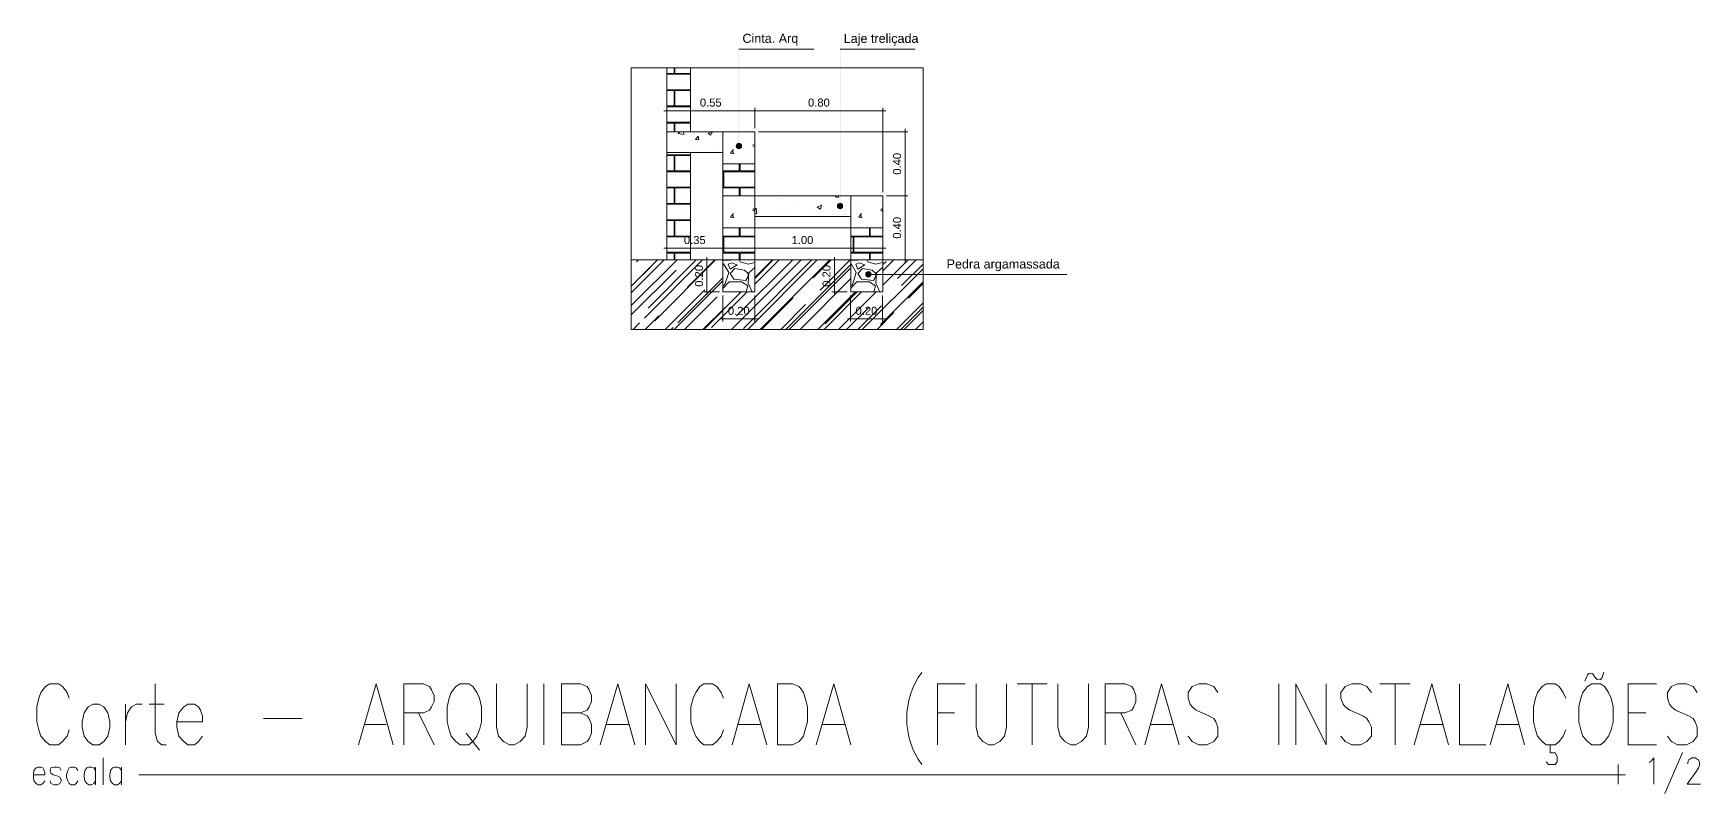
# Model space of a CAD drawing. Extents: x 3377 to 3790, y 1673 to 1846.
# Drawn here: x 3679.84 to 3690.27, y 1715.87 to 1720.62 of the extents above; entities that cross this region are included whole.
import ezdxf

# ---------------------------------------------------------------- set-up
doc = ezdxf.new("R2010")
doc.units = 0
doc.header["$LTSCALE"] = 2
for name, color, linetype in [('PDF11_A_Prancha', 7, 'Continuous'), ('PDF11_Text', 7, 'Continuous'), ('PDF11_Texto', 7, 'Continuous')]:
    doc.layers.add(name, color=color, linetype=linetype)
doc.styles.add('PDF Arial', font='arial.ttf')

msp = doc.modelspace()

# ---------------------------------------------------------------- linework, layer by layer
at = {"lineweight": 0}
for points in [[(3685.405, 1720.402), (3685.405, 1718.766), (3683.581, 1718.766), (3683.581, 1720.402)], [(3684.354, 1720.151), (3684.354, 1720.024)], [(3683.803, 1719.872), (3683.803, 1720.002), (3684.154, 1720.002), (3684.354, 1720.002), (3684.354, 1719.802), (3684.154, 1719.802), (3684.154, 1719.872)], [(3684.154, 1719.602), (3684.354, 1719.602), (3684.354, 1719.402), (3684.154, 1719.402)], [(3684.954, 1719.602), (3685.154, 1719.602), (3685.154, 1719.402), (3684.954, 1719.402)], [(3685.31, 1719.602), (3685.176, 1719.602)], [(3684.154, 1719.292), (3684.154, 1719.224)], [(3684.154, 1719.202), (3684.354, 1719.202), (3684.354, 1719.002), (3684.154, 1719.002)], [(3684.207, 1719.183), (3684.186, 1719.174), (3684.199, 1719.144), (3684.243, 1719.171)], [(3684.954, 1719.202), (3685.154, 1719.202), (3685.154, 1719.002), (3684.954, 1719.002)], [(3685.005, 1719.183), (3684.984, 1719.174), (3684.997, 1719.144), (3685.041, 1719.171)], [(3684.312, 1719.117), (3684.289, 1719.138), (3684.229, 1719.147), (3684.199, 1719.117), (3684.222, 1719.081), (3684.297, 1719.072), (3684.312, 1719.099)], [(3685.11, 1719.117), (3685.087, 1719.138), (3685.027, 1719.147), (3684.997, 1719.117), (3685.02, 1719.081), (3685.095, 1719.072), (3685.11, 1719.099)]]:
    msp.add_lwpolyline(points, close=True, dxfattribs=at)
for points in [[(3683.803, 1720.367), (3683.85, 1720.367), (3683.85, 1720.402)], [(3683.803, 1720.002), (3683.803, 1720.402)], [(3683.803, 1720.363), (3683.951, 1720.363), (3683.951, 1720.265), (3683.803, 1720.265)], [(3683.854, 1720.402), (3683.854, 1720.367), (3683.952, 1720.367)], [(3683.952, 1720.002), (3683.952, 1720.402)], [(3683.803, 1720.261), (3683.85, 1720.261), (3683.85, 1720.164), (3683.803, 1720.164)], [(3683.952, 1720.164), (3683.854, 1720.164), (3683.854, 1720.261), (3683.952, 1720.261)], [(3683.785, 1720.134), (3684.37, 1720.134)], [(3683.803, 1720.159), (3683.951, 1720.159), (3683.951, 1720.062), (3683.803, 1720.062)], [(3683.803, 1720.024), (3683.803, 1720.151)], [(3684.336, 1720.134), (3685.172, 1720.134)], [(3685.154, 1719.624), (3685.154, 1720.151)], [(3683.803, 1720.057), (3683.85, 1720.057), (3683.85, 1720.002)], [(3683.854, 1720.002), (3683.854, 1720.057), (3683.952, 1720.057)], [(3683.907, 1720.002), (3683.909, 1719.986), (3683.875, 1719.991), (3683.885, 1720.002)], [(3685.154, 1719.202), (3685.154, 1719.402), (3685.154, 1719.602), (3684.354, 1719.602), (3684.354, 1720.002), (3683.952, 1720.002)], [(3684.086, 1720.002), (3684.061, 1719.992), (3684.079, 1719.98), (3684.088, 1720.002)], [(3684.154, 1719.872), (3684.154, 1720.002)], [(3684.256, 1719.999), (3684.256, 1719.999)], [(3684.376, 1720.002), (3685.31, 1720.002)], [(3685.293, 1719.584), (3685.293, 1720.02)], [(3683.967, 1719.994), (3683.967, 1719.994)], [(3684, 1719.974), (3683.982, 1719.953), (3684.004, 1719.951), (3683.999, 1719.974)], [(3684.152, 1719.914), (3684.152, 1719.914)], [(3684.182, 1719.943), (3684.182, 1719.943)], [(3684.217, 1719.927), (3684.217, 1719.927)], [(3684.34, 1719.969), (3684.34, 1719.969)], [(3684.34, 1719.915), (3684.355, 1719.905)], [(3684.341, 1719.918), (3684.355, 1719.924)], [(3683.803, 1719.859), (3683.951, 1719.859), (3683.951, 1719.872)], [(3683.803, 1719.202), (3683.803, 1719.872)], [(3683.803, 1719.854), (3683.85, 1719.854), (3683.85, 1719.758), (3683.803, 1719.758)], [(3683.952, 1719.758), (3683.854, 1719.758), (3683.854, 1719.854), (3683.952, 1719.854)], [(3683.952, 1719.202), (3683.952, 1719.872)], [(3683.957, 1719.888), (3683.957, 1719.888)], [(3684.107, 1719.875), (3684.107, 1719.875)], [(3684.126, 1719.887), (3684.126, 1719.887)], [(3684.154, 1719.758), (3684.256, 1719.758), (3684.256, 1719.802)], [(3684.154, 1719.802), (3684.154, 1719.602)], [(3684.185, 1719.89), (3684.185, 1719.89)], [(3684.221, 1719.891), (3684.202, 1719.869), (3684.225, 1719.867)], [(3684.219, 1719.865), (3684.215, 1719.89)], [(3684.261, 1719.802), (3684.261, 1719.758), (3684.354, 1719.758)], [(3684.323, 1719.824), (3684.323, 1719.824)], [(3683.803, 1719.752), (3683.951, 1719.752), (3683.951, 1719.656), (3683.803, 1719.656)], [(3684.154, 1719.752), (3684.155, 1719.752), (3684.155, 1719.656), (3684.154, 1719.656)], [(3684.354, 1719.656), (3684.16, 1719.656), (3684.16, 1719.752), (3684.354, 1719.752)], [(3683.803, 1719.651), (3683.85, 1719.651), (3683.85, 1719.554), (3683.803, 1719.554)], [(3683.952, 1719.554), (3683.854, 1719.554), (3683.854, 1719.651), (3683.952, 1719.651)], [(3684.154, 1719.651), (3684.256, 1719.651), (3684.256, 1719.602)], [(3684.256, 1719.599), (3684.256, 1719.599)], [(3684.261, 1719.602), (3684.261, 1719.651), (3684.354, 1719.651)], [(3684.529, 1719.587), (3684.529, 1719.587)], [(3684.861, 1719.602), (3684.855, 1719.595), (3684.877, 1719.592), (3684.875, 1719.602)], [(3685.056, 1719.599), (3685.056, 1719.599)], [(3685.293, 1719.184), (3685.293, 1719.619)], [(3683.803, 1719.549), (3683.951, 1719.549), (3683.951, 1719.453), (3683.803, 1719.453)], [(3684.182, 1719.543), (3684.182, 1719.543)], [(3684.185, 1719.49), (3684.185, 1719.49)], [(3684.221, 1719.491), (3684.202, 1719.469), (3684.225, 1719.467)], [(3684.219, 1719.465), (3684.215, 1719.49)], [(3684.217, 1719.527), (3684.217, 1719.527)], [(3684.34, 1719.569), (3684.34, 1719.569)], [(3684.34, 1719.515), (3684.355, 1719.505)], [(3684.341, 1719.518), (3684.355, 1719.523)], [(3684.354, 1719.515), (3684.362, 1719.525), (3684.366, 1719.489), (3684.354, 1719.491)], [(3684.527, 1719.518), (3684.527, 1719.518)], [(3684.569, 1719.48), (3684.569, 1719.48)], [(3684.623, 1719.531), (3684.623, 1719.531)], [(3684.721, 1719.487), (3684.721, 1719.487)], [(3684.77, 1719.543), (3684.744, 1719.532), (3684.763, 1719.519), (3684.77, 1719.542)], [(3684.767, 1719.55), (3684.767, 1719.55)], [(3684.792, 1719.518), (3684.792, 1719.518)], [(3684.913, 1719.511), (3684.913, 1719.511)], [(3684.982, 1719.543), (3684.982, 1719.543)], [(3684.986, 1719.49), (3684.986, 1719.49)], [(3685.021, 1719.491), (3685.003, 1719.469), (3685.025, 1719.467)], [(3685.019, 1719.465), (3685.015, 1719.49)], [(3685.018, 1719.527), (3685.018, 1719.527)], [(3685.14, 1719.515), (3685.155, 1719.505)], [(3685.141, 1719.569), (3685.141, 1719.569)], [(3685.142, 1719.518), (3685.155, 1719.523)], [(3683.803, 1719.447), (3683.85, 1719.447), (3683.85, 1719.351), (3683.803, 1719.351)], [(3683.952, 1719.351), (3683.854, 1719.351), (3683.854, 1719.447), (3683.952, 1719.447)], [(3684.154, 1719.351), (3684.256, 1719.351), (3684.256, 1719.402)], [(3684.154, 1719.402), (3684.154, 1719.202)], [(3684.261, 1719.402), (3684.261, 1719.351), (3684.354, 1719.351)], [(3684.323, 1719.424), (3684.323, 1719.424)], [(3684.954, 1719.472), (3684.354, 1719.472)], [(3684.354, 1719.402), (3684.354, 1719.202)], [(3684.354, 1719.402), (3684.954, 1719.402)], [(3684.954, 1719.351), (3685.07, 1719.351), (3685.07, 1719.402)], [(3684.954, 1719.402), (3684.954, 1719.202)], [(3685.074, 1719.402), (3685.074, 1719.351), (3685.154, 1719.351)], [(3685.123, 1719.424), (3685.123, 1719.424)], [(3684.17, 1719.274), (3683.785, 1719.274)], [(3683.803, 1719.346), (3683.951, 1719.346), (3683.951, 1719.25), (3683.803, 1719.25)], [(3683.803, 1719.224), (3683.803, 1719.292)], [(3685.172, 1719.274), (3684.136, 1719.274)], [(3684.154, 1719.346), (3684.155, 1719.346), (3684.155, 1719.25), (3684.154, 1719.25)], [(3684.354, 1719.25), (3684.16, 1719.25), (3684.16, 1719.346), (3684.354, 1719.346)], [(3684.954, 1719.346), (3684.968, 1719.346), (3684.968, 1719.25), (3684.954, 1719.25)], [(3685.154, 1719.25), (3684.973, 1719.25), (3684.973, 1719.346), (3685.154, 1719.346)], [(3685.154, 1719.224), (3685.154, 1719.292)], [(3683.581, 1719.038), (3683.745, 1719.202)], [(3683.581, 1718.996), (3683.787, 1719.202)], [(3683.581, 1718.916), (3683.867, 1719.202)], [(3685.405, 1719.202), (3683.581, 1719.202)], [(3683.614, 1719.189), (3683.627, 1719.202)], [(3683.656, 1719.111), (3683.746, 1719.202)], [(3683.663, 1718.838), (3684.027, 1719.202)], [(3683.686, 1718.9), (3683.987, 1719.202)], [(3683.728, 1718.822), (3684.108, 1719.202)], [(3683.803, 1719.244), (3683.85, 1719.244), (3683.85, 1719.202)], [(3683.854, 1719.202), (3683.854, 1719.244), (3683.952, 1719.244)], [(3683.933, 1719.031), (3684.104, 1719.202)], [(3683.952, 1719.202), (3685.003, 1719.202)], [(3684.13, 1719.202), (3684.037, 1719.202)], [(3684.054, 1719.219), (3684.054, 1718.984)], [(3684.154, 1719.244), (3684.256, 1719.244), (3684.256, 1719.202), (3684.261, 1719.189), (3684.312, 1719.174), (3684.354, 1719.186)], [(3684.202, 1719.202), (3684.201, 1719.201), (3684.154, 1719.197)], [(3684.154, 1719.038), (3684.165, 1719.047), (3684.19, 1719.123), (3684.157, 1719.177), (3684.154, 1719.178)], [(3684.207, 1718.766), (3684.643, 1719.202)], [(3684.239, 1718.852), (3684.59, 1719.202)], [(3684.261, 1719.202), (3684.261, 1719.244), (3684.354, 1719.244)], [(3684.282, 1718.773), (3684.71, 1719.202)], [(3684.309, 1718.766), (3684.744, 1719.202)], [(3684.354, 1719.091), (3684.464, 1719.202)], [(3684.354, 1719.05), (3684.505, 1719.202)], [(3684.354, 1719.086), (3684.469, 1719.202)], [(3684.387, 1718.766), (3684.823, 1719.202)], [(3684.547, 1718.766), (3684.954, 1719.172)], [(3684.719, 1719.09), (3684.83, 1719.202)], [(3684.761, 1719.013), (3684.95, 1719.202)], [(3684.928, 1719.202), (3684.835, 1719.202)], [(3684.852, 1719.219), (3684.852, 1718.984)], [(3685, 1719.202), (3685, 1719.201), (3684.951, 1719.197)], [(3684.951, 1719.038), (3684.963, 1719.047), (3684.987, 1719.123), (3684.955, 1719.177), (3684.951, 1719.178)], [(3684.954, 1719.244), (3685.07, 1719.244), (3685.07, 1719.202)], [(3685.054, 1719.202), (3685.059, 1719.189), (3685.11, 1719.174), (3685.151, 1719.186)], [(3685.074, 1719.202), (3685.074, 1719.244), (3685.154, 1719.244)], [(3685.154, 1719.133), (3685.222, 1719.202)], [(3685.154, 1719.043), (3685.312, 1719.202)], [(3685.154, 1719.172), (3685.174, 1719.192)], [(3685.176, 1719.202), (3685.31, 1719.202)], [(3685.246, 1719.085), (3685.362, 1719.202)], [(3685.271, 1719.041), (3685.405, 1719.174)], [(3683.581, 1718.859), (3683.861, 1719.138)], [(3683.849, 1718.766), (3684.154, 1719.071)], [(3683.872, 1718.808), (3684.154, 1719.089)], [(3684.154, 1719.022), (3684.193, 1719.065), (3684.271, 1719.065), (3684.31, 1719.039), (3684.3, 1719.002)], [(3684.354, 1719.154), (3684.315, 1719.121), (3684.312, 1719.057), (3684.336, 1719.002)], [(3684.567, 1718.766), (3684.954, 1719.152)], [(3684.636, 1718.766), (3684.954, 1719.085)], [(3684.951, 1719.022), (3684.991, 1719.065), (3685.069, 1719.065), (3685.108, 1719.039), (3685.097, 1719.002)], [(3685.025, 1718.766), (3685.405, 1719.146)], [(3685.151, 1719.154), (3685.113, 1719.121), (3685.11, 1719.057), (3685.134, 1719.002)], [(3685.138, 1718.798), (3685.405, 1719.065)], [(3683.793, 1718.766), (3684.04, 1719.014)], [(3683.913, 1718.766), (3684.119, 1718.971)], [(3684.034, 1718.766), (3684.269, 1719.002)], [(3684.133, 1719.002), (3684.037, 1719.002)], [(3684.082, 1718.779), (3684.305, 1719.002)], [(3684.154, 1718.979), (3684.154, 1718.816)], [(3684.257, 1718.995), (3684.264, 1719.002)], [(3684.354, 1718.979), (3684.354, 1718.816)], [(3684.395, 1718.766), (3684.593, 1718.965)], [(3684.747, 1718.766), (3684.982, 1719.002)], [(3684.786, 1718.766), (3685.021, 1719.002)], [(3684.792, 1718.802), (3684.992, 1719.002)], [(3684.931, 1719.002), (3684.835, 1719.002)], [(3684.876, 1718.766), (3685.111, 1719.002)], [(3684.951, 1718.979), (3684.951, 1718.816)], [(3685.151, 1718.979), (3685.151, 1718.816)], [(3685.313, 1718.963), (3685.405, 1719.054)], [(3683.669, 1718.766), (3683.754, 1718.852)], [(3684.029, 1718.766), (3684.167, 1718.905)], [(3684.515, 1718.766), (3684.671, 1718.923)], [(3684.927, 1718.766), (3685.066, 1718.905)], [(3684.997, 1718.766), (3685.145, 1718.915)], [(3685.118, 1718.766), (3685.223, 1718.873)], [(3685.238, 1718.766), (3685.405, 1718.934)], [(3685.265, 1718.766), (3685.405, 1718.907)], [(3685.286, 1718.766), (3685.405, 1718.886)], [(3683.592, 1718.766), (3683.633, 1718.808)], [(3683.831, 1718.766), (3683.842, 1718.779)], [(3684.136, 1718.833), (3684.37, 1718.833)], [(3684.933, 1718.833), (3685.168, 1718.833)], [(3685.358, 1718.766), (3685.405, 1718.814)]]:
    msp.add_lwpolyline(points, dxfattribs=at)
for centre in [(3684.254, 1719.913), (3684.886, 1719.538), (3685.063, 1719.112)]:
    msp.add_circle(centre, 0.0164, dxfattribs=at)
at = {"transparency": 33554559}
for points in [[(3683.806, 1720.137), (3683.806, 1720.138), (3683.799, 1720.13)], [(3683.806, 1720.138), (3683.799, 1720.13), (3683.799, 1720.13)], [(3684.349, 1720.13), (3684.357, 1720.138), (3684.358, 1720.137)], [(3684.358, 1720.137), (3684.357, 1720.138), (3684.349, 1720.13)], [(3684.357, 1720.138), (3684.349, 1720.13), (3684.349, 1720.13)], [(3685.149, 1720.13), (3685.15, 1720.13), (3685.157, 1720.138)], [(3685.15, 1720.13), (3685.157, 1720.138), (3685.158, 1720.137)], [(3685.297, 1719.999), (3685.289, 1720.005), (3685.29, 1720.006)], [(3685.296, 1719.998), (3685.297, 1719.999), (3685.289, 1720.005)], [(3684.238, 1719.914), (3684.269, 1719.912), (3684.237, 1719.912)], [(3684.269, 1719.912), (3684.237, 1719.912), (3684.269, 1719.911)], [(3684.237, 1719.912), (3684.269, 1719.911), (3684.238, 1719.911)], [(3684.239, 1719.918), (3684.269, 1719.917), (3684.238, 1719.917)], [(3684.269, 1719.917), (3684.238, 1719.917), (3684.269, 1719.915)], [(3684.238, 1719.917), (3684.269, 1719.915), (3684.238, 1719.915)], [(3684.269, 1719.915), (3684.238, 1719.915), (3684.269, 1719.914)], [(3684.238, 1719.915), (3684.269, 1719.914), (3684.238, 1719.914)], [(3684.269, 1719.914), (3684.238, 1719.914), (3684.269, 1719.912)], [(3684.269, 1719.911), (3684.238, 1719.911), (3684.269, 1719.909)], [(3684.238, 1719.911), (3684.269, 1719.909), (3684.238, 1719.909)], [(3684.269, 1719.909), (3684.238, 1719.909), (3684.269, 1719.908)], [(3684.238, 1719.909), (3684.269, 1719.908), (3684.238, 1719.908)], [(3684.269, 1719.908), (3684.238, 1719.908), (3684.268, 1719.907)], [(3684.238, 1719.908), (3684.268, 1719.907), (3684.239, 1719.907)], [(3684.24, 1719.921), (3684.268, 1719.919), (3684.239, 1719.919)], [(3684.268, 1719.919), (3684.239, 1719.919), (3684.268, 1719.918)], [(3684.239, 1719.919), (3684.268, 1719.918), (3684.239, 1719.918)], [(3684.268, 1719.918), (3684.239, 1719.918), (3684.269, 1719.917)], [(3684.268, 1719.907), (3684.239, 1719.907), (3684.268, 1719.905)], [(3684.239, 1719.907), (3684.268, 1719.905), (3684.239, 1719.905)], [(3684.268, 1719.905), (3684.239, 1719.905), (3684.267, 1719.904)], [(3684.239, 1719.905), (3684.267, 1719.904), (3684.24, 1719.904)], [(3684.241, 1719.923), (3684.267, 1719.921), (3684.24, 1719.921)], [(3684.267, 1719.921), (3684.24, 1719.921), (3684.268, 1719.919)], [(3684.267, 1719.904), (3684.24, 1719.904), (3684.266, 1719.903)], [(3684.24, 1719.904), (3684.266, 1719.903), (3684.241, 1719.903)], [(3684.242, 1719.924), (3684.266, 1719.923), (3684.241, 1719.923)], [(3684.266, 1719.923), (3684.241, 1719.923), (3684.267, 1719.921)], [(3684.266, 1719.903), (3684.241, 1719.903), (3684.265, 1719.901)], [(3684.241, 1719.903), (3684.265, 1719.901), (3684.242, 1719.901)], [(3684.243, 1719.925), (3684.265, 1719.924), (3684.242, 1719.924)], [(3684.265, 1719.924), (3684.242, 1719.924), (3684.266, 1719.923)], [(3684.265, 1719.901), (3684.242, 1719.901), (3684.264, 1719.9)], [(3684.242, 1719.901), (3684.264, 1719.9), (3684.243, 1719.9)], [(3684.245, 1719.926), (3684.264, 1719.925), (3684.243, 1719.925)], [(3684.264, 1719.925), (3684.243, 1719.925), (3684.265, 1719.924)], [(3684.264, 1719.9), (3684.243, 1719.9), (3684.263, 1719.899)], [(3684.243, 1719.9), (3684.263, 1719.899), (3684.245, 1719.899)], [(3684.246, 1719.926), (3684.263, 1719.926), (3684.245, 1719.926)], [(3684.263, 1719.926), (3684.245, 1719.926), (3684.264, 1719.925)], [(3684.263, 1719.899), (3684.245, 1719.899), (3684.261, 1719.898)], [(3684.245, 1719.899), (3684.261, 1719.898), (3684.246, 1719.898)], [(3684.247, 1719.927), (3684.261, 1719.926), (3684.246, 1719.926)], [(3684.261, 1719.926), (3684.246, 1719.926), (3684.263, 1719.926)], [(3684.261, 1719.898), (3684.246, 1719.898), (3684.26, 1719.898)], [(3684.246, 1719.898), (3684.26, 1719.898), (3684.247, 1719.898)], [(3684.249, 1719.928), (3684.26, 1719.927), (3684.247, 1719.927)], [(3684.26, 1719.927), (3684.247, 1719.927), (3684.261, 1719.926)], [(3684.26, 1719.898), (3684.247, 1719.898), (3684.258, 1719.897)], [(3684.247, 1719.898), (3684.258, 1719.897), (3684.249, 1719.897)], [(3684.25, 1719.928), (3684.258, 1719.928), (3684.249, 1719.928)], [(3684.258, 1719.928), (3684.249, 1719.928), (3684.26, 1719.927)], [(3684.258, 1719.897), (3684.249, 1719.897), (3684.257, 1719.897)], [(3684.249, 1719.897), (3684.257, 1719.897), (3684.25, 1719.897)], [(3684.252, 1719.928), (3684.257, 1719.928), (3684.25, 1719.928)], [(3684.257, 1719.928), (3684.25, 1719.928), (3684.258, 1719.928)], [(3684.25, 1719.897), (3684.252, 1719.896), (3684.256, 1719.896)], [(3684.25, 1719.897), (3684.257, 1719.897), (3684.256, 1719.896)], [(3684.253, 1719.928), (3684.256, 1719.928), (3684.252, 1719.928)], [(3684.256, 1719.928), (3684.252, 1719.928), (3684.257, 1719.928)], [(3684.252, 1719.896), (3684.256, 1719.896), (3684.253, 1719.896)], [(3685.297, 1719.599), (3685.289, 1719.605), (3685.29, 1719.606)], [(3685.29, 1719.606), (3685.289, 1719.605), (3685.297, 1719.599)], [(3685.296, 1719.598), (3685.297, 1719.599), (3685.289, 1719.605)], [(3685.289, 1719.605), (3685.297, 1719.599), (3685.296, 1719.598)], [(3684.871, 1719.543), (3684.902, 1719.541), (3684.87, 1719.541)], [(3684.902, 1719.541), (3684.87, 1719.541), (3684.902, 1719.54)], [(3684.87, 1719.541), (3684.902, 1719.54), (3684.87, 1719.54)], [(3684.902, 1719.54), (3684.87, 1719.54), (3684.902, 1719.537)], [(3684.87, 1719.54), (3684.902, 1719.537), (3684.87, 1719.537)], [(3684.902, 1719.537), (3684.87, 1719.537), (3684.902, 1719.536)], [(3684.87, 1719.537), (3684.902, 1719.536), (3684.87, 1719.536)], [(3684.902, 1719.536), (3684.87, 1719.536), (3684.902, 1719.535)], [(3684.87, 1719.536), (3684.902, 1719.535), (3684.87, 1719.535)], [(3684.902, 1719.535), (3684.87, 1719.535), (3684.902, 1719.533)], [(3684.87, 1719.535), (3684.902, 1719.533), (3684.871, 1719.533)], [(3684.872, 1719.545), (3684.901, 1719.544), (3684.871, 1719.544)], [(3684.901, 1719.544), (3684.871, 1719.544), (3684.902, 1719.543)], [(3684.871, 1719.544), (3684.902, 1719.543), (3684.871, 1719.543)], [(3684.902, 1719.543), (3684.871, 1719.543), (3684.902, 1719.541)], [(3684.902, 1719.533), (3684.871, 1719.533), (3684.901, 1719.532)], [(3684.871, 1719.533), (3684.901, 1719.532), (3684.871, 1719.532)], [(3684.901, 1719.532), (3684.871, 1719.532), (3684.9, 1719.531)], [(3684.871, 1719.532), (3684.9, 1719.531), (3684.872, 1719.531)], [(3684.873, 1719.548), (3684.9, 1719.547), (3684.872, 1719.547)], [(3684.9, 1719.547), (3684.872, 1719.547), (3684.9, 1719.545)], [(3684.872, 1719.547), (3684.9, 1719.545), (3684.872, 1719.545)], [(3684.9, 1719.545), (3684.872, 1719.545), (3684.901, 1719.544)], [(3684.9, 1719.531), (3684.872, 1719.531), (3684.9, 1719.529)], [(3684.872, 1719.531), (3684.9, 1719.529), (3684.872, 1719.529)], [(3684.9, 1719.529), (3684.872, 1719.529), (3684.898, 1719.528)], [(3684.872, 1719.529), (3684.898, 1719.528), (3684.873, 1719.528)], [(3684.874, 1719.549), (3684.898, 1719.548), (3684.873, 1719.548)], [(3684.898, 1719.548), (3684.873, 1719.548), (3684.9, 1719.547)], [(3684.898, 1719.528), (3684.873, 1719.528), (3684.897, 1719.527)], [(3684.873, 1719.528), (3684.897, 1719.527), (3684.874, 1719.527)], [(3684.875, 1719.55), (3684.897, 1719.549), (3684.874, 1719.549)], [(3684.897, 1719.549), (3684.874, 1719.549), (3684.898, 1719.548)], [(3684.897, 1719.527), (3684.874, 1719.527), (3684.896, 1719.526)], [(3684.874, 1719.527), (3684.896, 1719.526), (3684.875, 1719.526)], [(3684.876, 1719.551), (3684.896, 1719.55), (3684.875, 1719.55)], [(3684.896, 1719.55), (3684.875, 1719.55), (3684.897, 1719.549)], [(3684.896, 1719.526), (3684.875, 1719.526), (3684.895, 1719.525)], [(3684.875, 1719.526), (3684.895, 1719.525), (3684.876, 1719.525)], [(3684.878, 1719.551), (3684.895, 1719.551), (3684.876, 1719.551)], [(3684.895, 1719.551), (3684.876, 1719.551), (3684.896, 1719.55)], [(3684.895, 1719.525), (3684.876, 1719.525), (3684.894, 1719.524)], [(3684.876, 1719.525), (3684.894, 1719.524), (3684.878, 1719.524)], [(3684.879, 1719.552), (3684.894, 1719.551), (3684.878, 1719.551)], [(3684.894, 1719.551), (3684.878, 1719.551), (3684.895, 1719.551)], [(3684.894, 1719.524), (3684.878, 1719.524), (3684.892, 1719.524)], [(3684.878, 1719.524), (3684.892, 1719.524), (3684.879, 1719.524)], [(3684.881, 1719.553), (3684.892, 1719.552), (3684.879, 1719.552)], [(3684.892, 1719.552), (3684.879, 1719.552), (3684.894, 1719.551)], [(3684.892, 1719.524), (3684.879, 1719.524), (3684.891, 1719.523)], [(3684.879, 1719.524), (3684.891, 1719.523), (3684.881, 1719.523)], [(3684.883, 1719.553), (3684.891, 1719.553), (3684.881, 1719.553)], [(3684.891, 1719.553), (3684.881, 1719.553), (3684.892, 1719.552)], [(3684.891, 1719.523), (3684.881, 1719.523), (3684.889, 1719.523)], [(3684.881, 1719.523), (3684.889, 1719.523), (3684.883, 1719.523)], [(3684.884, 1719.553), (3684.889, 1719.553), (3684.883, 1719.553)], [(3684.889, 1719.553), (3684.883, 1719.553), (3684.891, 1719.553)], [(3684.883, 1719.523), (3684.884, 1719.523), (3684.888, 1719.523)], [(3684.883, 1719.523), (3684.889, 1719.523), (3684.888, 1719.523)], [(3684.885, 1719.553), (3684.888, 1719.553), (3684.884, 1719.553)], [(3684.888, 1719.553), (3684.884, 1719.553), (3684.889, 1719.553)], [(3684.884, 1719.523), (3684.888, 1719.523), (3684.885, 1719.523)], [(3683.806, 1719.277), (3683.806, 1719.278), (3683.799, 1719.27)], [(3683.806, 1719.278), (3683.799, 1719.27), (3683.799, 1719.271)], [(3684.157, 1719.277), (3684.157, 1719.278), (3684.149, 1719.27)], [(3684.157, 1719.278), (3684.149, 1719.27), (3684.149, 1719.271)], [(3684.149, 1719.271), (3684.149, 1719.27), (3684.157, 1719.278)], [(3684.149, 1719.27), (3684.157, 1719.278), (3684.157, 1719.277)], [(3685.149, 1719.271), (3685.15, 1719.27), (3685.157, 1719.278)], [(3685.15, 1719.27), (3685.157, 1719.278), (3685.158, 1719.277)], [(3684.058, 1719.199), (3684.05, 1719.205), (3684.051, 1719.206)], [(3684.057, 1719.198), (3684.058, 1719.199), (3684.05, 1719.205)], [(3684.856, 1719.199), (3684.848, 1719.205), (3684.849, 1719.206)], [(3684.855, 1719.198), (3684.856, 1719.199), (3684.848, 1719.205)], [(3685.29, 1719.206), (3685.289, 1719.205), (3685.297, 1719.199)], [(3685.289, 1719.205), (3685.297, 1719.199), (3685.296, 1719.198)], [(3685.048, 1719.117), (3685.077, 1719.116), (3685.047, 1719.116)], [(3685.077, 1719.116), (3685.047, 1719.116), (3685.077, 1719.114)], [(3685.047, 1719.116), (3685.077, 1719.114), (3685.047, 1719.114)], [(3685.077, 1719.114), (3685.047, 1719.114), (3685.078, 1719.113)], [(3685.047, 1719.114), (3685.078, 1719.113), (3685.047, 1719.113)], [(3685.078, 1719.113), (3685.047, 1719.113), (3685.078, 1719.111)], [(3685.047, 1719.113), (3685.078, 1719.111), (3685.047, 1719.111)], [(3685.078, 1719.111), (3685.047, 1719.111), (3685.078, 1719.11)], [(3685.047, 1719.111), (3685.078, 1719.11), (3685.047, 1719.11)], [(3685.078, 1719.11), (3685.047, 1719.11), (3685.077, 1719.109)], [(3685.047, 1719.11), (3685.077, 1719.109), (3685.047, 1719.109)], [(3685.077, 1719.109), (3685.047, 1719.109), (3685.077, 1719.107)], [(3685.047, 1719.109), (3685.077, 1719.107), (3685.047, 1719.107)], [(3685.077, 1719.107), (3685.047, 1719.107), (3685.077, 1719.106)], [(3685.047, 1719.107), (3685.077, 1719.106), (3685.048, 1719.106)], [(3685.049, 1719.121), (3685.076, 1719.118), (3685.048, 1719.118)], [(3685.076, 1719.118), (3685.048, 1719.118), (3685.077, 1719.117)], [(3685.048, 1719.118), (3685.077, 1719.117), (3685.048, 1719.117)], [(3685.077, 1719.117), (3685.048, 1719.117), (3685.077, 1719.116)], [(3685.077, 1719.106), (3685.048, 1719.106), (3685.076, 1719.105)], [(3685.048, 1719.106), (3685.076, 1719.105), (3685.048, 1719.105)], [(3685.076, 1719.105), (3685.048, 1719.105), (3685.075, 1719.103)], [(3685.048, 1719.105), (3685.075, 1719.103), (3685.049, 1719.103)], [(3685.05, 1719.122), (3685.075, 1719.121), (3685.049, 1719.121)], [(3685.075, 1719.121), (3685.049, 1719.121), (3685.076, 1719.118)], [(3685.075, 1719.103), (3685.049, 1719.103), (3685.075, 1719.101)], [(3685.049, 1719.103), (3685.075, 1719.101), (3685.05, 1719.101)], [(3685.051, 1719.123), (3685.075, 1719.122), (3685.05, 1719.122)], [(3685.075, 1719.122), (3685.05, 1719.122), (3685.075, 1719.121)], [(3685.075, 1719.101), (3685.05, 1719.101), (3685.073, 1719.1)], [(3685.05, 1719.101), (3685.073, 1719.1), (3685.051, 1719.1)], [(3685.052, 1719.124), (3685.073, 1719.123), (3685.051, 1719.123)], [(3685.073, 1719.123), (3685.051, 1719.123), (3685.075, 1719.122)], [(3685.073, 1719.1), (3685.051, 1719.1), (3685.073, 1719.099)], [(3685.051, 1719.1), (3685.073, 1719.099), (3685.052, 1719.099)], [(3685.053, 1719.125), (3685.073, 1719.124), (3685.052, 1719.124)], [(3685.073, 1719.124), (3685.052, 1719.124), (3685.073, 1719.123)], [(3685.073, 1719.099), (3685.052, 1719.099), (3685.071, 1719.098)], [(3685.052, 1719.099), (3685.071, 1719.098), (3685.053, 1719.098)], [(3685.054, 1719.125), (3685.071, 1719.125), (3685.053, 1719.125)], [(3685.071, 1719.125), (3685.053, 1719.125), (3685.073, 1719.124)], [(3685.071, 1719.098), (3685.053, 1719.098), (3685.07, 1719.097)], [(3685.053, 1719.098), (3685.07, 1719.097), (3685.054, 1719.097)], [(3685.055, 1719.126), (3685.07, 1719.125), (3685.054, 1719.125)], [(3685.07, 1719.125), (3685.054, 1719.125), (3685.071, 1719.125)], [(3685.07, 1719.097), (3685.054, 1719.097), (3685.069, 1719.097)], [(3685.054, 1719.097), (3685.069, 1719.097), (3685.055, 1719.097)], [(3685.057, 1719.127), (3685.069, 1719.126), (3685.055, 1719.126)], [(3685.069, 1719.126), (3685.055, 1719.126), (3685.07, 1719.125)], [(3685.069, 1719.097), (3685.055, 1719.097), (3685.068, 1719.096)], [(3685.055, 1719.097), (3685.068, 1719.096), (3685.057, 1719.096)], [(3685.058, 1719.127), (3685.068, 1719.127), (3685.057, 1719.127)], [(3685.068, 1719.127), (3685.057, 1719.127), (3685.069, 1719.126)], [(3685.068, 1719.096), (3685.057, 1719.096), (3685.066, 1719.096)], [(3685.057, 1719.096), (3685.066, 1719.096), (3685.058, 1719.096)], [(3685.06, 1719.127), (3685.066, 1719.127), (3685.058, 1719.127)], [(3685.066, 1719.127), (3685.058, 1719.127), (3685.068, 1719.127)], [(3685.058, 1719.096), (3685.06, 1719.096), (3685.065, 1719.096)], [(3685.058, 1719.096), (3685.066, 1719.096), (3685.065, 1719.096)], [(3685.061, 1719.127), (3685.065, 1719.127), (3685.06, 1719.127)], [(3685.065, 1719.127), (3685.06, 1719.127), (3685.066, 1719.127)], [(3685.06, 1719.096), (3685.065, 1719.096), (3685.061, 1719.095)], [(3684.051, 1719.006), (3684.05, 1719.005), (3684.058, 1718.998)], [(3684.05, 1719.005), (3684.058, 1718.998), (3684.057, 1718.998)], [(3684.849, 1719.006), (3684.848, 1719.005), (3684.856, 1718.998)], [(3684.848, 1719.005), (3684.856, 1718.998), (3684.855, 1718.998)], [(3684.157, 1718.837), (3684.149, 1718.828), (3684.149, 1718.83)], [(3684.349, 1718.83), (3684.349, 1718.828), (3684.357, 1718.837)], [(3684.349, 1718.828), (3684.357, 1718.837), (3684.358, 1718.837)], [(3684.955, 1718.837), (3684.947, 1718.828), (3684.947, 1718.83)], [(3685.147, 1718.83), (3685.147, 1718.828), (3685.155, 1718.837)], [(3685.147, 1718.828), (3685.155, 1718.837), (3685.156, 1718.837)]]:
    msp.add_solid(points, dxfattribs=at)
at = {"layer": 'PDF11_A_Prancha', "color": 1, "lineweight": 0}
for points in [[(3689.541, 1716.57), (3689.558, 1716.608)], [(3689.596, 1716.608), (3689.609, 1716.587)], [(3689.647, 1716.587), (3689.66, 1716.625)], [(3680.068, 1716.464), (3680.056, 1716.498), (3680.026, 1716.536), (3680.001, 1716.553), (3679.946, 1716.553), (3679.92, 1716.536), (3679.891, 1716.498), (3679.878, 1716.464), (3679.865, 1716.409), (3679.865, 1716.316), (3679.878, 1716.265), (3679.891, 1716.227), (3679.92, 1716.193), (3679.946, 1716.172), (3680.001, 1716.172), (3680.026, 1716.193), (3680.056, 1716.227), (3680.068, 1716.265)], [(3680.606, 1716.553), (3680.606, 1716.244), (3680.619, 1716.193), (3680.648, 1716.172), (3680.674, 1716.172)], [(3681.876, 1716.172), (3681.986, 1716.553), (3682.092, 1716.172)], [(3682.159, 1716.172), (3682.159, 1716.553), (3682.282, 1716.553), (3682.32, 1716.536), (3682.333, 1716.515), (3682.35, 1716.481), (3682.35, 1716.443), (3682.333, 1716.409), (3682.32, 1716.388), (3682.282, 1716.371), (3682.159, 1716.371)], [(3682.739, 1716.553), (3682.739, 1716.282), (3682.752, 1716.227), (3682.782, 1716.193), (3682.82, 1716.172), (3682.849, 1716.172), (3682.887, 1716.193), (3682.917, 1716.227), (3682.93, 1716.282), (3682.93, 1716.553)], [(3683.035, 1716.553), (3683.035, 1716.172)], [(3683.264, 1716.371), (3683.306, 1716.354), (3683.319, 1716.337), (3683.332, 1716.299), (3683.332, 1716.244), (3683.319, 1716.21), (3683.306, 1716.193), (3683.264, 1716.172), (3683.146, 1716.172), (3683.146, 1716.553), (3683.264, 1716.553), (3683.306, 1716.536), (3683.319, 1716.515), (3683.332, 1716.481), (3683.332, 1716.443), (3683.319, 1716.409), (3683.306, 1716.388), (3683.264, 1716.371), (3683.146, 1716.371)], [(3683.387, 1716.172), (3683.497, 1716.553), (3683.603, 1716.172)], [(3683.67, 1716.172), (3683.67, 1716.553), (3683.861, 1716.172), (3683.861, 1716.553)], [(3684.157, 1716.464), (3684.144, 1716.498), (3684.115, 1716.536), (3684.089, 1716.553), (3684.034, 1716.553), (3684.009, 1716.536), (3683.984, 1716.498), (3683.967, 1716.464), (3683.954, 1716.409), (3683.954, 1716.316), (3683.967, 1716.265), (3683.984, 1716.227), (3684.009, 1716.193), (3684.034, 1716.172), (3684.089, 1716.172), (3684.115, 1716.193), (3684.144, 1716.227), (3684.157, 1716.265)], [(3684.212, 1716.172), (3684.318, 1716.553), (3684.428, 1716.172)], [(3684.737, 1716.172), (3684.847, 1716.553), (3684.953, 1716.172)], [(3685.495, 1716.172), (3685.495, 1716.553), (3685.668, 1716.553)], [(3685.736, 1716.553), (3685.736, 1716.282), (3685.749, 1716.227), (3685.778, 1716.193), (3685.816, 1716.172), (3685.846, 1716.172), (3685.884, 1716.193), (3685.914, 1716.227), (3685.926, 1716.282), (3685.926, 1716.553)], [(3685.994, 1716.553), (3686.18, 1716.553)], [(3686.087, 1716.553), (3686.087, 1716.172)], [(3686.248, 1716.553), (3686.248, 1716.282), (3686.261, 1716.227), (3686.29, 1716.193), (3686.329, 1716.172), (3686.358, 1716.172), (3686.396, 1716.193), (3686.426, 1716.227), (3686.439, 1716.282), (3686.439, 1716.553)], [(3686.544, 1716.172), (3686.544, 1716.553), (3686.667, 1716.553), (3686.71, 1716.536), (3686.722, 1716.515), (3686.735, 1716.481), (3686.735, 1716.443), (3686.722, 1716.409), (3686.71, 1716.388), (3686.667, 1716.371), (3686.544, 1716.371)], [(3686.79, 1716.172), (3686.896, 1716.553), (3687.006, 1716.172)], [(3687.247, 1716.498), (3687.222, 1716.536), (3687.179, 1716.553), (3687.129, 1716.553), (3687.086, 1716.536), (3687.061, 1716.498), (3687.061, 1716.464), (3687.074, 1716.426), (3687.086, 1716.409), (3687.112, 1716.388), (3687.192, 1716.354), (3687.222, 1716.337), (3687.234, 1716.316), (3687.247, 1716.282), (3687.247, 1716.227), (3687.222, 1716.193), (3687.179, 1716.172), (3687.129, 1716.172), (3687.086, 1716.193), (3687.061, 1716.227)], [(3687.628, 1716.553), (3687.628, 1716.172)], [(3687.734, 1716.172), (3687.734, 1716.553), (3687.924, 1716.172), (3687.924, 1716.553)], [(3688.208, 1716.498), (3688.178, 1716.536), (3688.14, 1716.553), (3688.085, 1716.553), (3688.043, 1716.536), (3688.017, 1716.498), (3688.017, 1716.464), (3688.03, 1716.426), (3688.043, 1716.409), (3688.072, 1716.388), (3688.153, 1716.354), (3688.178, 1716.337), (3688.191, 1716.316), (3688.208, 1716.282), (3688.208, 1716.227), (3688.178, 1716.193), (3688.14, 1716.172), (3688.085, 1716.172), (3688.043, 1716.193), (3688.017, 1716.227)], [(3688.259, 1716.553), (3688.449, 1716.553)], [(3688.356, 1716.553), (3688.356, 1716.172)], [(3688.475, 1716.172), (3688.585, 1716.553), (3688.69, 1716.172)], [(3688.758, 1716.553), (3688.758, 1716.172), (3688.923, 1716.172)], [(3688.949, 1716.172), (3689.059, 1716.553), (3689.165, 1716.172)], [(3689.423, 1716.464), (3689.406, 1716.498), (3689.38, 1716.536), (3689.355, 1716.553), (3689.3, 1716.553), (3689.275, 1716.536), (3689.245, 1716.498), (3689.232, 1716.464), (3689.22, 1716.409), (3689.22, 1716.316), (3689.232, 1716.265), (3689.245, 1716.227), (3689.275, 1716.193), (3689.3, 1716.172), (3689.355, 1716.172), (3689.38, 1716.193), (3689.406, 1716.227), (3689.423, 1716.265)], [(3689.99, 1716.172), (3689.812, 1716.172), (3689.812, 1716.553), (3689.99, 1716.553)], [(3690.244, 1716.498), (3690.218, 1716.536), (3690.176, 1716.553), (3690.121, 1716.553), (3690.083, 1716.536), (3690.058, 1716.498), (3690.058, 1716.464), (3690.07, 1716.426), (3690.083, 1716.409), (3690.108, 1716.388), (3690.189, 1716.354), (3690.218, 1716.337), (3690.231, 1716.316), (3690.244, 1716.282), (3690.244, 1716.227), (3690.218, 1716.193), (3690.176, 1716.172), (3690.121, 1716.172), (3690.083, 1716.193), (3690.058, 1716.227)], [(3680.42, 1716.426), (3680.42, 1716.172)], [(3680.42, 1716.316), (3680.432, 1716.371), (3680.458, 1716.409), (3680.487, 1716.426), (3680.525, 1716.426)], [(3680.568, 1716.426), (3680.661, 1716.426)], [(3680.741, 1716.316), (3680.902, 1716.316), (3680.902, 1716.354), (3680.889, 1716.388), (3680.877, 1716.409), (3680.851, 1716.426), (3680.809, 1716.426), (3680.784, 1716.409), (3680.754, 1716.371), (3680.741, 1716.316), (3680.741, 1716.282), (3680.754, 1716.227), (3680.784, 1716.193), (3680.809, 1716.172), (3680.851, 1716.172), (3680.877, 1716.193), (3680.902, 1716.227)], [(3682.252, 1716.371), (3682.35, 1716.172)], [(3685.495, 1716.371), (3685.601, 1716.371)], [(3686.642, 1716.371), (3686.735, 1716.172)], [(3689.812, 1716.371), (3689.922, 1716.371)], [(3681.283, 1716.337), (3681.524, 1716.337)], [(3681.918, 1716.299), (3682.049, 1716.299)], [(3683.429, 1716.299), (3683.565, 1716.299)], [(3684.25, 1716.299), (3684.386, 1716.299)], [(3684.779, 1716.299), (3684.915, 1716.299)], [(3686.828, 1716.299), (3686.963, 1716.299)], [(3688.517, 1716.299), (3688.652, 1716.299)], [(3688.991, 1716.299), (3689.126, 1716.299)], [(3682.549, 1716.244), (3682.633, 1716.138)], [(3689.3, 1716.066), (3689.313, 1716.049), (3689.355, 1716.049), (3689.368, 1716.066), (3689.368, 1716.1), (3689.355, 1716.121), (3689.325, 1716.121), (3689.325, 1716.172)], [(3680.28, 1716.091), (3680.28, 1715.922)], [(3689.749, 1716.049), (3689.749, 1715.926)], [(3689.943, 1716.062), (3689.956, 1716.07), (3689.973, 1716.091), (3689.973, 1715.926)], [(3690.151, 1716.125), (3690.041, 1715.867)], [(3690.185, 1716.053), (3690.185, 1716.062), (3690.189, 1716.079), (3690.197, 1716.083), (3690.21, 1716.091), (3690.231, 1716.091), (3690.244, 1716.083), (3690.252, 1716.079), (3690.257, 1716.062), (3690.257, 1716.045), (3690.252, 1716.028), (3690.24, 1716.007), (3690.18, 1715.926), (3690.265, 1715.926)], [(3679.844, 1715.985), (3679.916, 1715.985), (3679.916, 1716.002), (3679.907, 1716.019), (3679.903, 1716.028), (3679.891, 1716.032), (3679.874, 1716.032), (3679.861, 1716.028), (3679.848, 1716.011), (3679.844, 1715.985), (3679.844, 1715.969), (3679.848, 1715.947), (3679.861, 1715.93), (3679.874, 1715.922), (3679.891, 1715.922), (3679.903, 1715.93), (3679.916, 1715.947)], [(3680.018, 1716.011), (3680.009, 1716.028), (3679.992, 1716.032), (3679.975, 1716.032), (3679.954, 1716.028), (3679.95, 1716.011), (3679.954, 1715.994), (3679.967, 1715.985), (3679.996, 1715.977), (3680.009, 1715.969), (3680.018, 1715.956), (3680.018, 1715.947), (3680.009, 1715.93), (3679.992, 1715.922), (3679.975, 1715.922), (3679.954, 1715.93), (3679.95, 1715.947)], [(3680.123, 1716.011), (3680.111, 1716.028), (3680.102, 1716.032), (3680.081, 1716.032), (3680.068, 1716.028), (3680.06, 1716.011), (3680.051, 1715.985), (3680.051, 1715.969), (3680.06, 1715.947), (3680.068, 1715.93), (3680.081, 1715.922), (3680.102, 1715.922), (3680.111, 1715.93), (3680.123, 1715.947)], [(3680.233, 1716.011), (3680.221, 1716.028), (3680.208, 1716.032), (3680.191, 1716.032), (3680.178, 1716.028), (3680.166, 1716.011), (3680.161, 1715.985), (3680.161, 1715.969), (3680.166, 1715.947), (3680.178, 1715.93), (3680.191, 1715.922), (3680.208, 1715.922), (3680.221, 1715.93), (3680.233, 1715.947)], [(3680.233, 1716.032), (3680.233, 1715.922)], [(3680.394, 1716.011), (3680.382, 1716.028), (3680.369, 1716.032), (3680.352, 1716.032), (3680.339, 1716.028), (3680.327, 1716.011), (3680.322, 1715.985), (3680.322, 1715.969), (3680.327, 1715.947), (3680.339, 1715.93), (3680.352, 1715.922), (3680.369, 1715.922), (3680.382, 1715.93), (3680.394, 1715.947)], [(3680.394, 1716.032), (3680.394, 1715.922)], [(3680.504, 1715.985), (3689.795, 1715.985)]]:
    msp.add_lwpolyline(points, dxfattribs=at)
for points in [[(3682.511, 1716.553), (3682.485, 1716.536), (3682.456, 1716.498), (3682.443, 1716.464), (3682.43, 1716.409), (3682.43, 1716.316), (3682.443, 1716.265), (3682.456, 1716.227), (3682.485, 1716.193), (3682.511, 1716.172), (3682.566, 1716.172), (3682.591, 1716.193), (3682.616, 1716.227), (3682.633, 1716.265), (3682.646, 1716.316), (3682.646, 1716.409), (3682.633, 1716.464), (3682.616, 1716.498), (3682.591, 1716.536), (3682.566, 1716.553)], [(3684.496, 1716.172), (3684.496, 1716.553), (3684.589, 1716.553), (3684.631, 1716.536), (3684.657, 1716.498), (3684.669, 1716.464), (3684.682, 1716.409), (3684.682, 1716.316), (3684.669, 1716.265), (3684.657, 1716.227), (3684.631, 1716.193), (3684.589, 1716.172)], [(3689.584, 1716.553), (3689.558, 1716.536), (3689.529, 1716.498), (3689.516, 1716.464), (3689.503, 1716.409), (3689.503, 1716.316), (3689.516, 1716.265), (3689.529, 1716.227), (3689.558, 1716.193), (3689.584, 1716.172), (3689.639, 1716.172), (3689.664, 1716.193), (3689.689, 1716.227), (3689.706, 1716.265), (3689.719, 1716.316), (3689.719, 1716.409), (3689.706, 1716.464), (3689.689, 1716.498), (3689.664, 1716.536), (3689.639, 1716.553)], [(3680.216, 1716.426), (3680.187, 1716.409), (3680.161, 1716.371), (3680.149, 1716.316), (3680.149, 1716.282), (3680.161, 1716.227), (3680.187, 1716.193), (3680.216, 1716.172), (3680.255, 1716.172), (3680.284, 1716.193), (3680.31, 1716.227), (3680.322, 1716.282), (3680.322, 1716.316), (3680.31, 1716.371), (3680.284, 1716.409), (3680.255, 1716.426)]]:
    msp.add_lwpolyline(points, close=True, dxfattribs=at)
msp.add_arc((3685.789, 1716.337), 0.486, 143.7194, 216.2806, dxfattribs=at)
for points in [[(3689.597, 1716.61), (3689.586, 1716.624), (3689.568, 1716.624), (3689.558, 1716.61)], [(3689.609, 1716.589), (3689.619, 1716.575), (3689.637, 1716.575), (3689.647, 1716.589)]]:
    msp.add_open_spline(points, degree=3, dxfattribs=at)
at = {"layer": 'PDF11_Texto', "lineweight": 0}
for points in [[(3684.253, 1720.519), (3684.723, 1720.519)], [(3684.886, 1720.519), (3685.356, 1720.519)], [(3685.063, 1719.111), (3686.304, 1719.111)]]:
    msp.add_lwpolyline(points, dxfattribs=at)
for points in [[(3684.252, 1719.912), (3684.255, 1719.912), (3684.252, 1720.519)], [(3684.255, 1719.912), (3684.252, 1720.519), (3684.255, 1720.519)], [(3684.885, 1719.538), (3684.887, 1719.538), (3684.885, 1720.519)], [(3684.887, 1719.538), (3684.885, 1720.519), (3684.887, 1720.519)]]:
    msp.add_solid(points, dxfattribs=at)

# ---------------------------------------------------------------- texts
at = {"char_height": 0.05, "attachment_point": 7, "style": 'PDF Arial'}
for s, insert in [('0.55', (3684.01, 1720.159)), ('0.80', (3684.686, 1720.159)), ('0.35', (3683.91, 1719.3)), ('1.00', (3684.583, 1719.3)), ('0.20', (3684.185, 1718.858)), ('0.20', (3684.983, 1718.858))]:
    msp.add_mtext(s, dxfattribs=dict(at, insert=insert))
at = {"char_height": 0.05, "attachment_point": 7, "rotation": 90, "style": 'PDF Arial'}
for s, insert in [('0.40', (3685.268, 1719.734)), ('0.40', (3685.268, 1719.334)), ('0.20', (3684.03, 1719.034)), ('0.20', (3684.827, 1719.034))]:
    msp.add_mtext(s, dxfattribs=dict(at, insert=insert))
at = {"layer": 'PDF11_Text', "attachment_point": 7, "style": 'PDF Arial'}
for s, insert, char_height in [('Cinta. Arq', (3684.276, 1720.541), 0.0562), ('Laje treliçada', (3684.909, 1720.54), 0.05624), ('Pedra argamassada', (3685.552, 1719.131), 0.05624)]:
    msp.add_mtext(s, dxfattribs=dict(at, insert=insert, char_height=char_height))

doc.saveas('drawing.dxf')
